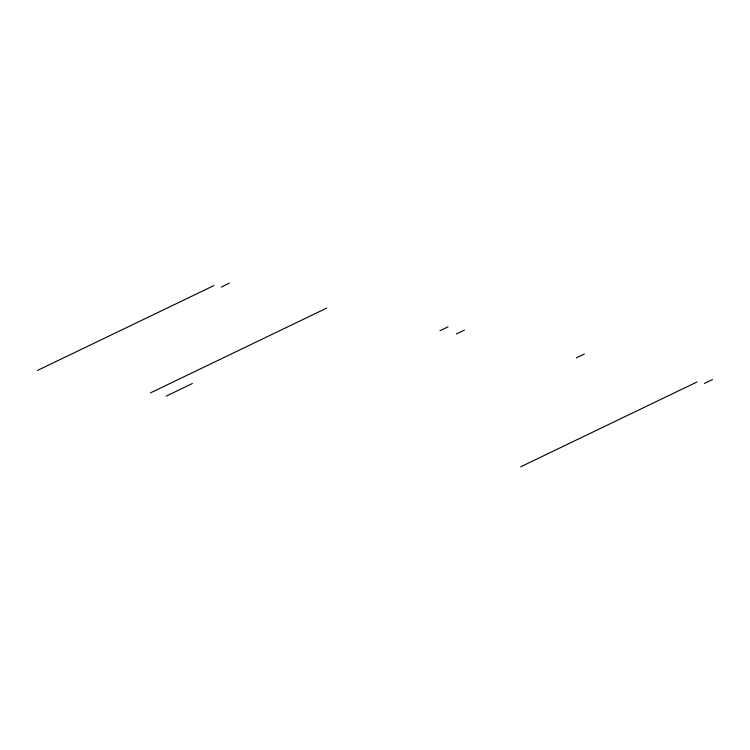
<?xml version="1.0" encoding="UTF-8"?>
<svg xmlns="http://www.w3.org/2000/svg" width="750" height="750" viewBox="0 0 750 750"><rect width="100%" height="100%" fill="white"/><g stroke="black" fill="none" stroke-linecap="round" stroke-linejoin="round"><path stroke-width="1.12" d="M37.5 370.434L213.853 285.6M221.25 287.072L229.312 283.191M150.338 392.944L326.691 308.1M166.219 396.112L192.394 383.522M439.988 330.703L448.05 326.822M456.347 333.966L464.409 330.084M576.3 357.891L584.363 354.009M520.678 466.809L697.031 381.966M704.438 383.447L712.5 379.566"/></g></svg>
